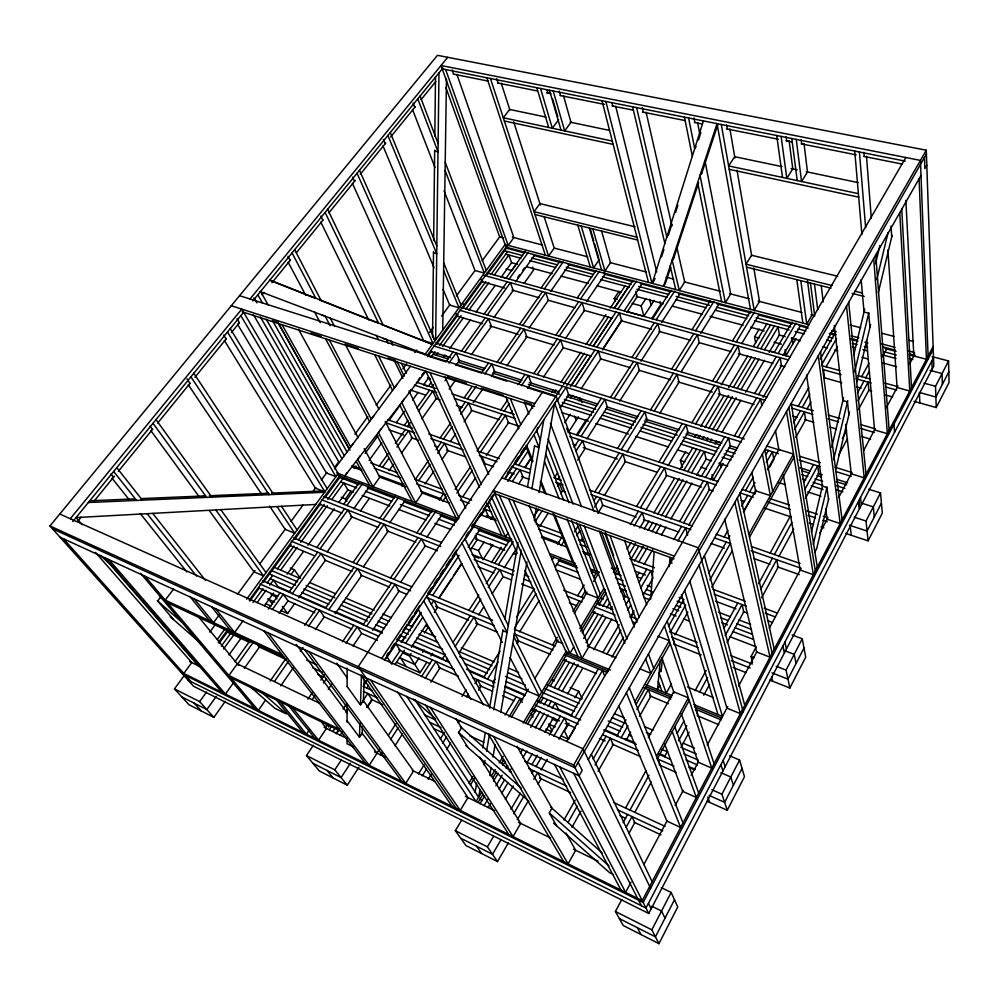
<?xml version="1.0" encoding="UTF-8"?>
<svg xmlns="http://www.w3.org/2000/svg" width="999" height="999" viewBox="0 0 999 999"><rect width="100%" height="100%" fill="white"/><g stroke="black" fill="none" stroke-linecap="round" stroke-linejoin="round"><path stroke-width="1.5" d="M347.028 737.562L347.028 743.743L353.708 747.027M347.065 722.127L347.09 705.132M347.115 686.6L347.153 668.081M432.53 337.337L433.516 251.548M433.641 240.634L434.665 150.162M434.827 136.126L435.502 76.861M438.986 72.865L435.639 339.86L433.554 339.223M442.719 330.157L446.466 79.021M347.065 720.679L359.453 737.212L359.902 723.176M360.502 704.495L361.463 674.924M362.075 734.839L362.375 727.122M363.324 702.422L364.21 679.258M650.636 599.363L654.158 551.61M660.289 660.327L657.517 689.522L659.765 685.489M669.23 566.62L670.104 557.405L671.915 563.336M661.126 671.603L662.499 657.704M475.099 792.269L476.673 783.079M482.729 747.826L485.352 732.492M489.572 707.966L502.984 629.807M504.832 619.08L517.981 542.445M527.46 487.262L534.552 445.879M536.925 432.092L537.712 427.485M479.945 789.635L478.621 797.302L414.86 699.5M484.19 765.072L484.977 760.476M486.563 751.26L489.485 734.377M493.718 709.827L521.278 550.224M531.88 488.836L543.793 419.767M489.747 775.486L491.083 767.806M492.957 757.042L495.104 744.755M500.724 712.474L526.972 561.85M534.203 520.354L536.351 508.066M539.023 492.694L554.557 403.546M811.438 532.167L822.664 485.152M831.717 447.24L843.531 397.802M853.82 354.732L864.709 309.178M875.561 263.736L879.907 245.529M813.273 544.355L827.06 486.875M833.591 459.64L847.739 400.649M854.632 371.915L868.78 312.924M876.76 279.645L888.011 232.742M828.708 498.701L816.683 548.663L814.647 552.497M835.626 469.942L849.537 412.162M856.767 382.13L870.616 324.613M878.271 292.819L892.119 235.289M703.421 120.916L652.235 283.366L654.07 280.569M661.55 256.893L663.898 249.5M668.568 234.703L671.84 224.35M675.586 212.512L677.921 205.12M698.513 140.022L700.848 132.617M670.729 267.233L665.346 283.529L663.523 286.338L717.057 123.639L750.461 309.265M673.176 259.815L698.613 182.767M701.548 173.876L717.682 124.975M845.741 533.416L868.119 540.859L882.304 513.086L880.519 492.932L868.718 489.223M913.985 401.323L936.238 407.567L949.05 382.492L948.563 360.964L932.092 356.631M881.418 503.109L867.082 531.043L849.462 525.237M948.813 371.828L935.876 397.028L919.367 392.457L919.867 402.972M621.765 899.624L615.446 911.488L623.264 925.536L658.94 943.68L677.759 906.93L671.153 892.444L661.4 887.699M706.967 801.198L727.26 810.276L744.48 776.648L739.585 760.039L729.645 755.781M769.767 680.082L789.872 688.011L805.706 657.117L802.247 638.773L792.107 634.977M868.119 540.859L866.021 521.028L880.519 492.932M936.238 407.567L935.514 386.288L948.563 360.964M674.487 899.774L655.419 936.837L619.392 918.593M742.057 768.431L724.625 802.322L709.078 795.404M803.995 648.039L787.986 679.145L772.002 672.901M658.94 943.68L651.823 929.844L671.153 892.444M727.26 810.276L721.927 794.193L739.585 760.039M789.872 688.011L786.063 670.104L802.247 638.773M648.738 913.486L933.79 365.971L926.273 150.212L437.475 55.32L49.95 525.961L193.506 686.251L648.738 913.486L573.676 765.072L49.95 525.961M933.216 349.375L643.181 902.484L182.492 673.95M933.503 357.729L645.991 908.029L188.037 680.144M933.116 346.566L642.232 900.623L180.619 671.865M845.154 485.002L846.615 482.255M643.843 864.585L667.157 820.654M675.174 805.556L683.191 790.446M691.208 775.349L698.488 761.625M707.23 745.154L727.771 706.455M738.598 686.063L756.867 651.635M769.305 628.221L800.736 568.993M819.742 533.191L827.784 518.044M838.748 497.377L851.91 472.589M863.611 450.561L875.299 428.521M886.263 407.867L897.964 385.826M909.664 363.786L914.772 354.146M631.031 882.167L625.599 892.382L559.815 766.945M752.584 662.562L751.086 656.518L755.881 647.489M678.596 740.833L686.763 725.749M760.714 589.21L776.685 559.715L778.159 567.132L761.6 597.827M842.357 438.474L846.677 430.494M628.92 833.441L634.79 822.602L631.992 816.57L626.073 827.472M703.758 695.217L709.602 684.415M778.87 556.505L793.693 529.12M858.478 409.465L868.868 390.297L868.119 382.13L858.016 400.724M680.943 747.314L689.035 732.304M838.623 455.094L847.489 438.648M664.522 756.73L667.494 751.248M677.16 733.466L683.865 721.153M699.425 692.519L707.529 677.597M758.603 583.641L772.414 558.216M774.412 554.545L791.795 522.564M635.002 812.037L651.385 781.867M727.11 642.519L743.805 611.775L742.045 604.595L725.199 635.476M805.494 498.251L818.83 473.688L817.706 465.871L805.007 489.16M882.317 356.843L886.637 348.901M657.467 758.591L689.223 700.386M623.114 822.664L627.559 814.497M629.969 810.089L649.013 775.162M695.067 690.734L706.131 670.441M770.154 553.059L790.459 515.834M857.504 392.919L863.998 380.994M865.746 377.784L869.367 371.153M625.549 808.041L646.078 770.516M723.825 628.471L737.761 602.996M803.808 482.342L813.536 464.572M861.65 376.648L868.905 363.399M656.505 756.181L688.373 697.851L673.676 691.783L648.376 737.549M749.5 537.237L794.03 457.217M671.478 683.728L666.258 693.144L659.078 673.051L661.388 668.943M748.838 534.24L793.518 454.083L778.833 449.513L767.419 469.755M626.173 740.172L630.644 732.192M639.585 716.221L650.761 696.266L648.239 689.572L636.962 709.64M711.837 587.225L732.18 550.911M795.828 437.262L805.594 419.83L804.407 411.863L794.567 429.37M621.166 737.737L627.934 725.686M709.864 579.982L730.381 543.493M571.89 827.397L581.018 811.138M807.167 408.691L810.938 401.985M634.889 701.735L669.342 640.721L658.029 636.263M568.256 822.09L577.247 806.156M616.907 735.863L625.936 719.842M708.753 573.064L726.248 542.045M728.283 538.449L729.794 535.764M743.456 511.55L751.797 496.765M793.543 422.764L800.374 410.676M802.197 407.43L809.802 393.956M743.83 511.563L756.006 489.985M598.089 771.315L613.161 744.567L610.314 738.149L595.092 765.047M674.974 634.927L687.861 612.062M754.295 494.23L755.806 491.558M769.342 467.532L773.863 459.528L772.439 451.735L766.358 462.45M826.098 366.87L837.474 346.703M635.988 704.495L670.304 643.606M563.96 820.029L575.212 800.162M670.404 631.992L685.701 604.957M724.163 537.012L727.959 530.307M741.633 506.143L747.714 495.404M749.675 491.945L754.982 482.567M798.176 406.243L808.828 387.425M822.027 364.123L836.538 338.486M588.299 759.677L921.016 175.412M926.797 165.26L924.874 168.631L924.462 157.392M593.119 759.09L606.081 736.288M668.531 626.311L683.853 599.338M745.604 490.596L753.196 477.222M766.108 454.483L768.393 450.474M820.341 358.991L834.877 333.391M573.676 765.072L926.273 150.212M926.398 154.008L575.049 767.781L52.485 528.783M566.77 741.47L905.818 157.517M461.575 820.304L455.344 830.681L465.946 845.554L497.502 861.588L508.429 842.756M561.401 736.051L568.518 739.235L574.762 728.471M575.049 717.532L602.434 670.529L604.695 675.911M677.884 541.008L685.589 527.797L687.674 535.202M738.373 437.2L760.639 398.963L761.862 405.569M723.214 463.461L713.361 480.382L711.975 474.7M783.091 354.745L786.063 355.569L795.991 338.536M517.282 819.742L528.046 801.248M538.036 784.078L541.121 778.795L537.687 772.627L533.803 779.27M611.937 657.105L623.488 637.25M688.786 525.062L709.365 489.697L707.479 482.092L683.641 522.877M763.124 397.315L781.493 365.759L780.182 357.679L758.591 394.63M513.611 813.823L523.713 796.54M570.941 715.734L598.351 668.831M606.855 654.283L620.854 630.319M673.875 539.585L681.58 526.398M734.427 435.976L756.73 397.814M541.008 770.029L547.277 759.302M559.015 739.185L567.619 724.437L564.472 717.969L553.696 736.338M630.119 617.382L633.965 610.801M643.169 595.029L653.146 577.934M710.451 479.782L730.294 445.804L728.583 438.037L705.506 477.397M783.278 355.02L800.224 326.011M500.924 839.884L492.507 854.307L460.701 838.198M569.018 723.201L564.447 731.031L568.518 739.235M630.656 617.582L633.716 612.325M497.502 861.588L487.412 846.865L493.618 836.3M574.887 697.777L578.708 691.283L570.117 687.599M511.013 809.153L520.342 793.243M532.005 773.351L533.553 770.704M536.013 766.508L541.396 757.329M602.784 652.609L619.13 624.725M627.547 610.364L630.644 605.082M640.721 587.912L650.786 570.741L652.672 576.498M679.657 521.49L703.508 480.781M754.695 393.481L776.31 356.606M778.109 353.534L795.953 323.102M531.905 764.61L537.437 755.194M549.3 735.014L560.377 716.171M625.849 604.845L629.72 598.251M639.023 582.429L646.778 569.255M701.56 476.098L724.662 436.813M774.25 352.46L792.12 322.09M505.369 799.337L513.286 785.913M526.748 763.099L532.292 753.708M544.967 732.242L553.671 717.482M567.707 693.706L582.642 668.393M593.656 649.737L611.738 619.093M623.526 599.1L625.099 596.44L622.552 589.422L620.966 592.107M636.962 576.336L639.323 572.34M644.043 564.348L652.684 549.7M661.326 535.052L666.046 527.06M670.754 519.068L691.982 483.116M696.69 475.124L706.118 459.153L704.258 451.548L691.583 472.939M715.022 444.068L716.595 441.408M722.09 432.105L740.921 400.187M745.629 392.207L764.46 360.302M769.168 352.322L779.37 335.04L778.071 326.985L764.635 349.675M488.012 807.654L490.384 803.671M499.075 789.035L504.62 779.72M509.365 771.74L510.939 769.08M520.429 753.109L522.802 749.125M535.452 727.834L544.155 713.211M548.101 706.555L551.273 701.236M558.254 689.472L574.138 662.749M586.051 642.707L602.734 614.647M606.705 607.966L609.877 602.622M634.565 561.101L643.294 546.416M652.022 531.73L656.78 523.726M661.538 515.721L682.954 479.682M687.724 471.665L700.411 450.312M706.231 440.534L707.816 437.862M712.562 429.87L732.354 396.578M737.1 388.586L755.319 357.942M760.851 348.626L774.312 325.974M501.535 793.631L507.854 782.966M522.864 757.642L526.823 750.973M539.46 729.645L548.151 714.972M552.097 708.303L555.257 702.971L558.429 709.427M562.25 691.196L578.109 664.41M588.436 647.002L605.894 617.544M610.651 609.515L612.237 606.83M638.486 562.549L647.202 547.839M655.918 533.129L660.676 525.099M665.421 517.07L686.825 480.969M710.064 441.745L711.65 439.073M716.395 431.068L736.163 397.702M740.908 389.697L759.103 359.016M483.978 805.681L487.937 799.05M495.854 785.776L502.185 775.162M506.143 768.518L507.717 765.871M530.669 727.372L540.159 711.45M544.118 704.807L547.29 699.5M554.283 687.774L569.38 662.437M583.691 638.436L598.001 614.422M602.772 606.43L607.542 598.426M630.656 559.652L638.598 546.328M648.126 530.344L652.896 522.352M657.654 514.36L679.108 478.396M683.865 470.392L696.578 449.088M702.397 439.323L703.983 436.663M708.741 428.683L728.558 395.442M733.316 387.462L751.535 356.893M757.092 347.577L770.566 324.975M478.184 802.234L482.979 794.217M492.594 778.184L496.59 771.49M501.398 763.473L503.796 759.465M525.412 723.376L567.832 652.534M580.631 631.156L605.444 589.722M615.059 573.676L618.256 568.331M479.957 803.72L484.715 795.778M493.431 781.206L498.176 773.263M502.934 765.309L505.307 761.338M527.472 724.263L536.188 709.69M540.147 703.071L543.319 697.764M550.312 686.063L566.233 659.452M573.813 646.877L569.992 653.271L499.325 495.354M582.142 632.842L594.867 611.55M598.851 604.894L606.018 592.919M617.22 574.163L618.818 571.503M629.145 554.22L635.514 543.593M644.255 528.958L649.025 520.979M653.796 513.011L674.462 478.434M680.032 469.13L692.744 447.864M698.576 438.111L700.162 435.464M704.919 427.497L723.975 395.641M728.733 387.674L747.776 355.831M753.333 346.541L766.82 323.976M627.047 549.225L631.031 542.582M639.797 527.971L644.567 520.004L642.22 512.599L634.178 525.936M682.292 467.557L680.394 460.477L685.814 451.436M694.28 437.325L695.816 434.765L700.162 436.138M700.761 426.336L719.942 394.355L718.206 386.451L695.641 423.913M755.619 342.857L754.532 336.85L759.228 329.046M481.793 792.007L476.061 801.573L406.73 696.353M491.233 776.273L495.229 769.617M499.213 762.961L503.209 756.305M523.176 723.026L566.283 651.123M579.857 628.496L603.808 588.561M613.398 572.577L617.382 565.921M668.081 465.596L688.049 432.492L686.076 424.75L662.712 463.299M741.733 343.519L758.903 315.072M645.978 509.915L666.695 475.474L664.535 467.894L640.421 507.804M721.253 384.777L739.747 354.033L738.186 346.004L716.308 382.217M470.379 785.002L474.413 778.358M511.438 717.157L528.334 689.223M534.777 678.583L558.116 640.009M574.225 613.398L587.1 592.12M593.543 581.48L599.175 572.165M630.294 524.562L638.349 511.238M691.832 422.727L714.422 385.339M505.069 715.134L516.233 696.753M577.647 595.729L584.103 585.089M591.371 573.126L592.994 570.466M658.89 462.038L682.28 423.564M732.517 340.909L750.611 311.126M468.893 783.141L472.914 776.51M509.028 716.907L520.192 698.488L522.252 702.384M552.584 645.042L557.292 637.262M573.026 611.301L579.32 600.923M581.543 597.252L585.576 590.584M593.643 577.272L596.066 573.276M636.563 506.456L660.701 466.62M712.524 381.106L734.427 344.967M736.251 341.945L754.345 312.113M492.732 683.091L495.167 679.158M517.095 643.731L518.718 641.108L515.359 634.328L513.711 636.975M581.093 540.372L582.704 537.762M597.989 513.074L602.822 505.269L600.212 497.889L594.53 507.017M659.615 413.536L679.033 382.18L677.047 374.325L654.22 411.026M487.475 679.17L498.139 662.025M576.673 535.739L579.919 530.519M428.146 779.282L431.356 774.113M446.59 749.587L450.599 743.119M519.655 631.905L539.073 600.624M604.395 495.417L625.337 461.675L622.926 454.12L598.563 493.206M681.33 371.491L699.238 342.657L697.427 334.677L675.274 370.179M422.29 775.848L426.336 769.355M442.532 743.381L446.59 736.887M483.628 677.484L500.049 651.173M514.672 627.709L535.914 593.656M574.525 531.743L577.772 526.535M594.018 500.474L596.465 496.565M650.524 409.877L673.376 373.239M458.179 723.001L459.815 720.366M478.633 690.134L481.093 686.188L477.397 679.657L474.912 683.628M555.307 566.982L560.152 559.203M626.885 452.023L647.077 419.592L644.855 411.875L621.241 449.637M700.724 333.429L718.781 304.433M418.431 773.95L424.1 764.884M440.309 738.973L444.355 732.492M466.645 696.84L468.306 694.193M516.583 616.982L533.753 589.547M552.297 559.877L553.933 557.28M561.263 545.554L564.522 540.347M594.817 491.895L619.205 452.897M671.615 369.106L693.781 333.666M695.629 330.706L713.81 301.623M462 696.44L466.133 689.847M557.504 544.143L561.575 537.649M617.532 448.426L641.171 410.726M691.995 329.695L710.202 300.674M458.728 653.408L477.559 623.9L473.938 617.12L454.945 646.765M539.697 526.498L548.089 513.349M560.676 493.618L562.362 490.996L559.502 483.616L557.867 486.176M619.705 401.111L639.323 370.367L637.112 362.55L614.048 398.539M394.93 745.778L402.385 734.115M478.721 614.797L483.766 606.917M492.17 593.768L503.109 576.673L499.75 569.68L488.224 587.612M577.659 460.139L585.227 448.301L582.579 440.771L576.023 450.986M640.971 361.188L659.889 331.618L657.841 323.664L635.464 358.504M380.482 755.256L382.155 752.647M390.534 739.622L398.064 727.896M442.145 659.315L445.442 654.17M452.884 642.594L470.242 615.584M472.589 611.937L480.819 599.138M533.741 516.783L538.661 509.128M557.991 479.045L559.627 476.498M610.451 397.415L633.541 361.501M430.894 682.142L439.947 668.006L436.014 661.45L425.199 678.234M504.22 567.807L515.984 549.462M586.937 438.848L607.33 407.068L604.87 399.388L581.031 436.401M661.538 322.565L679.782 294.106M445.854 660.938L447.515 658.366M534.94 521.953L542.307 510.452M376.748 753.433L379.258 749.525M388.474 735.227L396.016 723.526M468.893 610.414L478.783 595.079M486.188 583.578L496.078 568.244M498.339 564.722L513.124 541.783M554.358 477.784L557.642 472.689M574.05 447.227L578.983 439.585M631.905 357.455L654.308 322.689M656.168 319.78L674.562 291.246M313.374 745.254L306.481 755.556L319.33 770.991L347.265 785.202L358.916 767.195M396.478 662.25L420.042 672.789L426.748 662.424M430.944 655.943L432.629 653.346M491.471 562.474L501.248 547.365M576.635 434.627L586.45 419.455M651.61 318.669L660.776 304.483L660.052 301.548M421.503 676.573L432.317 659.827M494.68 563.299L509.478 540.397M577.434 435.214L601.298 398.276M652.647 318.806L671.053 290.322M507.992 533.016L505.482 536.875L489.21 501.473M350.424 763.286L341.096 777.597L312.974 763.348M419.056 657.916L414.797 664.435L399.463 657.604M422.627 652.409L424.2 650.012M482.967 559.777L492.857 544.58M578.471 416.82L568.244 432.555L566.72 428.346M627.509 311.688L643.893 316.221L654.245 300.312M564.685 422.727L570.267 414.198M578.983 400.886L580.556 398.464L570.504 395.304M643.893 316.221L641.133 305.881L645.978 298.489M359.453 737.212L362.137 733.091L377.035 753.159L369.193 765.321L268.032 632.804M674.038 257.193L672.165 260.052L679.27 290.497L684.727 282.005L676.798 247.14M411.388 647.315L426.66 624.05M434.303 612.424L437.687 607.255L433.853 600.461L431.281 604.358M518.893 483.591L523.114 477.147L520.042 469.792L512.362 481.431M581.081 388.861L600.749 358.903L598.326 351.111L575.049 386.413M655.094 278.496L651.947 283.291L605.856 101.486M347.265 785.202L334.815 769.854L341.159 760.177M420.042 672.789L409.465 655.918L411.051 653.496M424.463 633.016L428.384 627.035L425.586 625.836M482.317 558.478L478.459 550.624L484.053 542.082M366.833 707.329L371.94 699.55M394.967 664.572L404.358 650.324M438.786 598.026L451.61 578.558M453.309 575.961L461.001 564.285M470.404 550.012L477.235 539.622L475.187 535.427M490.709 519.168L492.42 516.57M525.037 467.033L531.043 457.904M570.441 398.064L572.152 395.454M602.971 348.651L621.803 320.055M626.947 312.25L637.212 296.653L635.801 291.396M367.083 707.617L372.227 699.812L367.782 693.468L362.737 701.111M439.011 598.364L461.863 563.636M525.112 467.544L531.056 458.516M602.559 349.9L621.653 320.879L619.392 312.974L596.803 347.153M401.173 642.444L404.57 637.312M411.738 626.46L421.091 612.325M508.716 479.845L512.999 473.376M570.329 386.7L590.784 355.769M340.01 735.464L342.532 731.643M401.998 641.733L420.854 613.224M432.629 595.404L459.115 555.357M507.979 481.468L516.508 468.556M518.643 465.334L528.059 451.098M571.553 385.327L594.855 350.087M391.608 663.336L400.137 650.411L395.979 643.831L386.501 658.116M468.206 547.265L480.057 529.308M560.227 407.829L568.743 394.917L566.071 387.275L556.618 401.523M624.288 310.726L641.882 284.066M405.594 643.306L422.727 617.332M386.85 655.144L388.561 652.559M391.146 648.663L394.58 643.481M397.165 639.597L400.611 634.402M403.184 630.519L406.63 625.337M408.341 622.739L412.649 616.258M414.373 613.673L419.53 605.894M428.134 592.931L431.568 587.749M434.153 583.853L437.587 578.671M440.172 574.787L443.606 569.605M446.191 565.709L450.487 559.228M452.21 556.643L456.518 550.162M465.971 535.901L468.556 532.017M471.99 526.823L481.456 512.574M483.179 509.977L487.475 503.496M489.198 500.899L493.494 494.418M507.255 473.688L512.412 465.909M514.997 462.013L518.444 456.83M521.016 452.947L524.463 447.764M384.415 660.077L495.429 492.707M504.882 478.446L557.355 399.338M336.413 733.204L338.998 729.307M397.577 640.958L401.024 635.764M408.204 624.949L418.556 609.328M428.034 595.029L453.921 555.993M505.232 478.596L509.515 472.14M514.66 464.385L526.648 446.303M566.883 385.626L587.362 354.757M593.331 345.754L612.1 317.445M336.401 733.691L338.923 729.882M366.708 687.986L368.431 685.389M429.058 593.93L456.418 552.672M464.672 540.209L474.063 526.048M480.894 515.746L485.164 509.303L488.523 516.483M515.134 464.098L527.11 446.029M593.344 346.141L615.958 312.025M617.844 309.178L636.413 281.169M668.094 235.177L666.808 237.1L636.588 107.605M329.308 729.732L331.893 725.848M343.094 709.028L346.553 703.845M554.058 392.47L555.781 389.872M560.976 382.08L580.856 352.235M586.051 344.455L605.943 314.61M610.264 308.117L624.962 286.051M702.035 172.377L700.024 175.399L725.336 302.647L730.731 293.956L704.982 160.802M332.854 731.468L335.439 727.572M345.779 712.012L347.502 709.427M363.886 684.79L366.471 680.893M557.479 393.544L559.203 390.946M563.523 384.453L584.265 353.246M589.447 345.454L608.466 316.858M614.51 307.754L628.334 286.95M366.558 681.143L363.112 686.325L371.965 690.421M555.719 396.528L562.599 386.188M614.41 308.229L633.004 280.257M381.743 658.453L556.156 396.029L239.56 295.679M325.337 727.347L327.048 724.787L328.821 727.085M551.673 392.257L553.259 389.872M615.059 301.473L614.223 298.526L619.093 291.233M542.694 391.77L358.204 666.695L457.579 810.414M309.565 729.52L306.418 734.203L280.132 701.785M328.259 689.298L331.693 684.203M400.524 582.429L425.224 545.916L421.428 538.923L393.931 579.395M486.338 455.569L508.541 422.739L505.469 415.259L480.494 452.023M565.359 338.736L584.49 310.439L582.03 302.597L559.24 336.126M696.066 146.578L694.692 148.614L688.598 117.969M372.639 630.307L399.076 591.121L395.03 584.315L366.621 626.223M462.912 496.528L475.674 477.597M543.456 377.147L563.286 347.752L560.651 340.01L537.175 374.637M353.022 646.016L361.588 633.378L357.217 626.785L345.979 643.281M426.623 537.45L442.807 513.586M456.855 493.119L472.315 470.317M510.664 413.499L512.387 410.964M527.834 388.174L531.268 383.117L528.396 375.499L521.466 385.664M586.438 301.735L605.032 274.313L604.27 271.653M307.892 699.188L312.237 692.806M320.929 680.044L324.4 674.949M390.472 577.959L417.982 537.574M420.279 534.203L435.739 511.513M442.619 501.423L446.053 496.378M502.072 414.135L477.072 450.824L499.475 458.641M504.158 411.076L509.353 403.446M555.881 335.14L578.696 301.661M580.594 298.863L599.338 271.353M312.25 699.587L314.86 695.754M323.551 682.966L326.149 679.133M363.137 624.7L391.558 582.879M455.132 489.323L470.604 466.558M533.791 373.576L557.28 339.023M342.507 641.733L353.758 625.262M416.845 532.867L432.317 510.202M439.198 500.137L443.494 493.843M500.774 409.952L507.704 399.812M518.094 384.59L525.024 374.45M577.26 297.939L596.016 270.479M599.175 259.765L593.593 267.907L581.206 226.011M335.152 613.761L361.65 575.486L357.405 568.681L328.871 609.69M425.05 483.941L433.916 471.153M441.883 459.627L448.089 450.674L444.617 443.369L437.699 453.296M506.893 365.771L526.873 336.925L524.05 329.22L500.399 363.199M265.409 700.274L258.366 710.389L145.092 576.298M418.693 480.619L429.932 464.473M300.324 651.248L302.972 647.427M315.384 629.607L324.238 616.87L319.68 610.264L308.391 626.41M389.672 522.827L405.594 499.95M473.251 402.697L482.754 389.036M491.396 376.611L494.855 371.64L491.795 364.061L484.815 374.038M550.574 291.558L569.18 264.81M280.731 685.851L293.169 667.931M363.324 566.87L388.049 531.243L384.066 524.25L356.431 563.873M450.374 441.471L455.532 434.041M464.123 421.653L471.865 410.502L468.593 403.059L460.789 414.248M529.083 328.072L548.364 300.299L545.716 292.495L522.739 325.424M274.425 681.443L288.374 661.45M325.499 608.216L354.046 567.282M415.359 479.383L428.321 460.789M436.101 449.637L441.296 442.207M443.456 439.098L452.122 426.673M497.115 362.175L520.766 328.259M304.695 625.386L316.321 608.791M379.695 518.344L395.766 495.404M402.023 486.488L403.808 483.941M464.11 397.877L471.953 386.688M488.511 363.049L481.543 373.002L457.629 365.522M541.133 287.949L559.902 261.164M270.167 681.068L285.876 658.616M353.072 562.487L380.719 522.939M383.029 519.642L398.201 497.939M440.147 437.949L450.549 423.052M459.228 410.651L465.297 401.973M467.395 398.963L476.111 386.501M519.48 324.463L542.457 291.583M544.38 288.848L563.136 262.025M184.003 675.848L174.45 688.923L188.973 704.707L213.873 717.369L225.299 701.286M280.682 610.426L287.612 613.523L294.755 603.458M298.763 597.802L325.362 560.327L320.941 553.521L292.295 593.668M360.489 510.876L369.218 498.576M389.048 470.629L393.506 464.36M401.523 453.071L412.212 438.012L408.554 430.731L396.865 447.102M471.353 354.707L491.471 326.386L488.461 318.731L464.66 352.085M449.163 389.086L455.357 380.357M524.125 283.366L533.566 270.055L532.579 267.183M382.492 467.245L388.786 458.429M279.158 613.336L288.037 600.874L283.304 594.255L272.527 609.278M353.721 508.766L368.831 487.587M445.042 380.719L447.752 376.923M455.856 365.547L459.465 360.489L456.218 352.959L448.951 363.099M515.546 281.855L534.29 255.569M233.366 682.916L225.424 694.068L108.928 559.665M244.293 668.356L259.44 647.065L256.918 643.856M327.148 551.91L351.985 516.995L347.814 510.027L320.067 548.826M421.903 418.756L436.226 398.626L432.779 391.208L418.331 411.413M493.793 317.707L513.211 290.434L510.389 282.667L487.262 315.01M237.312 664.56L253.509 641.907M289.023 592.245L317.682 552.172M379.258 466.046L388.249 453.484M395.442 443.431L405.319 429.595M407.492 426.561L410.202 422.777M461.463 351.086L485.277 317.794M216.259 696.39L206.83 709.577L181.781 696.89M517.857 277.21L519.505 274.9M522.789 270.292L524.425 268.007M268.381 609.065L280.045 592.819M343.656 504.258L358.903 483.029M428.484 386.151L431.218 382.355M445.766 362.088L453.034 351.96M506.006 278.221L525.799 250.662M516.733 263.599L511.75 270.542L506.006 268.968M234.94 661.738L250.237 640.384M316.82 547.477L344.58 508.753M346.89 505.519L362.125 484.253M404.283 425.437L407.892 420.392M416.92 407.792L429.57 390.147M431.68 387.2L433.504 384.665M484.09 314.073L507.217 281.793M509.153 279.096L528.034 252.747M228.958 654.932L241.708 637.25M264.46 605.669L273.564 593.031M287.138 574.2L303.446 551.56M307.979 545.267L334.265 508.791M338.798 502.497L347.864 489.922L343.768 482.954L331.88 499.375M369.081 460.452L381.78 442.832M396.291 422.702L404.445 411.376M412.612 400.05L418.044 392.507M423.489 384.952L428.933 377.41M443.194 357.605L445.017 355.082M449.587 348.751L470.554 319.655M476.024 312.063L495.167 285.489M501.548 276.636L511.575 262.712L508.816 255.007L494.305 275.05M213.873 717.369L199.65 701.635L206.593 691.982M290.971 574.625L294.443 569.792L290.272 568.006M346.94 501.548L345.392 498.951L350.774 491.458M221.266 646.241L231.244 632.492M252.997 602.509L262.974 588.761M267.158 582.954L272.627 575.399M277.497 568.743L293.968 546.041M298.389 539.959L324.151 504.445M327.809 499.4L342.882 478.633M347.065 472.852L344.78 475.999L425.886 371.266L479.582 487.362M431.068 357.093L434.94 351.773M439.473 345.517L461.151 315.647M465.696 309.365L485.776 281.706M491.221 274.201L507.629 251.586M360.027 456.106L357.667 459.353L373.027 486.7L379.845 477.135L364.16 448.638M380.856 429.183L378.396 432.579L415.621 502.834L422.39 493.031L385.277 421.491M243.094 620.754L234.615 632.467L215.622 608.716M404.27 398.938L401.698 402.497L459.053 518.156M223.539 649L234.415 633.978M257.08 602.684L266.146 590.159M269.767 585.152L273.401 580.144L278.109 586.725M280.669 570.104L297.128 547.365M300.786 542.32L327.31 505.681M354.208 468.531L356.031 466.009M365.172 453.371L377.972 435.701M388.948 420.542L399.925 405.394M409.066 392.769L410.889 390.234M418.206 380.144L420.03 377.61M421.865 375.087L423.688 372.565M436.226 355.257L438.049 352.747M442.582 346.478L463.449 317.657M468.893 310.14L488.861 282.58M218.244 642.719L227.36 630.182M249.275 600.074L339.623 475.886L241.758 309.116L70.305 518.718M427.235 355.494L507.105 245.717M219.256 643.144L227.834 631.331M249.825 601.098L259.428 587.849M263.561 582.205L291.034 544.418M294.705 539.385L320.667 503.671M324.925 497.814L340.497 476.398M427.51 356.743L431.618 351.099M436.663 344.143L458.054 314.722M462.512 308.591L482.679 280.869M487.225 274.625L507.405 246.853M217.382 639.335L224.713 629.283M246.678 599.138L338.236 473.514M424.725 354.857L505.282 244.318M209.79 632.105L215.322 624.562M237.45 594.393L254.97 570.504M259.578 564.21L285.402 529.008M290.934 521.466L302.922 505.119M312.15 492.557L315.834 487.524M321.366 479.982L326.898 472.44M354.957 434.203L367.857 416.608M376.148 405.294L390.896 385.189M402.884 368.843L406.568 363.823M414.872 352.51L416.708 350M429.62 332.405L433.304 327.372M441.608 316.059L449.9 304.757M456.356 295.954L474.787 270.816M482.167 260.764L499.675 236.888L445.879 87.562M334.465 467.607L338.748 461.763L253.434 314.71M353.122 443.731L350.736 446.99L282.055 324.712M373.801 415.759L371.291 419.18L329.345 340.01M397.065 384.29L394.443 387.874L378.609 355.956M219.518 614.56L213.561 622.652L194.231 598.876M334.528 468.906L410.427 366.258M558.641 119.743L552.297 128.234L540.546 88.461M173.639 588.998L165.21 600.099L281.993 654.57M160.677 597.077L157.68 601.023L173.414 619.467M72.79 521.565L243.606 312.262M252.834 300.949L443.007 67.944M78.059 520.829L81.006 517.207M93.781 501.523L114.41 476.186M118.344 471.353L152.735 429.133M157.642 423.101L190.072 383.279M194.98 377.247L226.423 338.636M231.343 332.605L239.198 322.952M262.088 294.842L264.048 292.432M271.903 282.792L290.559 259.89M296.453 252.66L322.952 220.105M328.846 212.874L355.344 180.332M360.252 174.301L385.776 142.957M390.684 136.925L415.234 106.793M421.116 99.563L435.851 81.481M250.025 299.001L447.727 57.305M315.684 504.445L76.036 517.582L82.118 524.637M88.337 502.509L324.575 492.257L321.403 491.021L271.603 493.119M89.498 500.786L133.079 498.951L136.576 500.424L113.661 471.491M140.859 498.626L204.67 495.929M209.34 495.741L268.906 493.231M442.232 68.881L905.294 161.139M453.309 74.101L488.411 81.144M497.564 82.979L537.237 90.934M546.403 92.77L550.973 93.681M560.127 95.517L604.395 104.383M612.025 105.919L633.391 110.202M642.544 112.038L685.277 120.604M694.43 122.44L702.06 123.963M726.473 128.859L778.371 139.261M786.001 140.797L792.095 142.02M801.26 143.856L856.193 154.87M863.823 156.393L901.985 164.048M545.978 117.083L509.69 109.465L503.296 117.77L612.3 141.059M570.179 122.153L609.49 130.407M781.917 166.608L734.69 156.693L728.633 165.921L858.391 193.656M791.058 168.531L797.152 169.805M806.293 171.728L858.091 182.605M504.358 120.991L613.149 144.38M729.233 169.331L858.69 197.153M434.652 151.024L437.999 151.811L417.769 98.851M635.089 226.81L539.935 203.584L534.053 211.676L636.912 237.163M837.624 276.248L751.598 255.257L746.041 264.211L832.217 285.564M854.907 291.184L862.462 293.057M534.977 214.498L637.649 240.047M746.553 267.145L831.043 288.174M852.172 293.419L864.235 296.428M512.287 237.175L542.445 245.017M554.52 248.152L587.699 256.78M610.327 262.662L646.528 272.065M666.133 277.16L673.676 279.121M684.24 281.868L720.429 291.283M729.482 293.631L749.088 298.726M758.141 301.086L801.885 312.45M810.938 314.81L813.948 315.597M850.149 325L860.713 327.747M881.83 333.229L893.893 336.376M908.978 340.297L913.498 341.471M499.625 236.963L503.596 237.999M505.094 244.58L809.178 324.737M831.767 330.694L836.275 331.88M851.335 335.851L858.865 337.837M881.443 343.793L894.992 347.365M908.541 350.936L914.56 352.522M807.592 326.985L506.031 247.203L441.021 65.497L920.416 160.402L928.221 358.891M830.206 332.967L836.238 334.565M851.323 338.549L857.354 340.147M864.897 342.133L867.906 342.932M882.991 346.928L895.054 350.112M910.126 354.108L914.647 355.307M506.393 248.177L524.5 252.972M533.516 255.369L560.601 262.537M568.119 264.535L595.404 271.765M604.22 274.101L633.129 281.755M640.334 283.666L670.841 291.745M678.396 293.743L711.038 302.385M717.057 303.983L750.811 312.924M758.353 314.922L792.282 323.913M799.088 325.711L808.141 328.109M829.257 333.703L835.301 335.302M850.961 339.448L857.929 341.296M885.089 348.489L896.091 351.411M909.227 354.882L915.259 356.481M504.557 250.774L522.689 255.594M531.655 257.979L557.33 264.822M566.271 267.195L593.481 274.438M602.397 276.81L631.143 284.465M638.523 286.426L668.806 294.48M676.161 296.441L709.477 305.307M716.795 307.255L748.638 315.721M756.168 317.732L790.821 326.948M798.089 328.883L805.881 330.956M828.183 336.9L832.991 338.174M852.272 343.306L857.105 344.593M864.31 346.503L867.644 347.39M883.89 351.71L896.265 355.007M909.477 358.529L912.836 359.415M505.744 254.183L520.816 258.217M529.857 260.627L555.481 267.482M564.522 269.892L591.645 277.148M600.699 279.57L629.333 287.225M636.863 289.235L667.007 297.29M676.048 299.712L706.193 307.767M715.234 310.19L746.89 318.644M754.42 320.667L789.085 329.932M795.117 331.543L804.158 333.953M826.772 339.997L831.293 341.208M852.384 346.853L855.406 347.652M862.936 349.675L867.457 350.874M882.529 354.907L896.091 358.529M930.057 370.342L942.069 373.564L942.382 384.365M511.525 262.7L517.544 264.323M526.56 266.758L552.135 273.664M561.151 276.111L588.224 283.416M597.252 285.851L621.316 292.357M636.351 296.416L663.423 303.721M672.439 306.156L702.522 314.285M710.039 316.321L743.131 325.249M750.649 327.285L764.185 330.931M779.22 335.002L785.239 336.626M791.258 338.249L800.274 340.684M822.839 346.778L827.347 348.002M834.864 350.025L837.874 350.836M861.937 357.342L867.956 358.966M882.991 363.024L896.528 366.683M614.223 298.526L617.207 299.35M632.167 303.434L641.133 305.881M754.532 336.85L759.015 338.074M773.95 342.158L781.418 344.193M923.988 383.129L935.514 386.288M433.491 252.884L436.725 253.771L387.899 135.452M500.536 276.561L506.843 278.296M769.767 351.061L774.213 352.285M487.05 272.977L790.309 356.905M821.84 365.634L839.859 370.629M857.879 375.612L869.879 378.933M884.902 383.092L896.902 386.413M483.603 275.225L788.536 360.002M823.089 369.618L841.108 374.625M856.131 378.808L871.153 382.979M886.175 387.15L896.69 390.085M504.557 287.999L482.08 281.681L481.093 279.121M512.05 290.097L539.023 297.677M548.014 300.2L574.999 307.779M583.99 310.302L612.462 318.294M621.453 320.816L651.423 329.233M658.915 331.343L690.384 340.172M699.375 342.707L730.856 351.536M738.348 353.646L772.814 363.324M780.306 365.422L784.802 366.683M823.763 377.622L841.745 382.679M856.73 386.888L861.225 388.149M868.718 390.247L871.715 391.096M885.214 394.88L892.706 396.99M460.339 307.105L766.932 397.078M790.871 404.096L813.298 410.689M828.258 415.072L840.221 418.581M861.163 424.725L874.625 428.683M459.84 310.289L765.097 400.274M792.032 408.216L812.986 414.398M827.946 418.806L838.423 421.89M860.863 428.509L874.337 432.48M482.405 323.688L457.03 316.146L455.969 313.599M489.872 325.911L518.231 334.353M525.699 336.576L554.058 345.005M563.011 347.677L591.383 356.106M600.337 358.778L630.194 367.657M639.148 370.317L670.491 379.645M677.959 381.868L712.299 392.083M718.269 393.856L754.095 404.508M792.906 416.059L797.389 417.395M804.844 419.605L813.81 422.277M830.231 427.16L836.2 428.933M861.575 436.488L870.529 439.148M313.499 297.515L315.759 298.214L292.058 252.897M376.336 322.365L378.509 323.039L325.1 212.412M435.876 343.132L744.292 439.036M766.633 445.991L780.044 450.162M799.412 456.181L820.266 462.662M835.176 467.295L851.56 472.402M433.803 345.954L741.308 442.008M765.072 449.438L778.446 453.608M799.25 460.102L820.042 466.608M836.388 471.703L851.235 476.348M321.728 314.997L325.1 316.059L330.145 325.724M443.718 355.369L449.513 357.205M716.096 441.146L721.89 442.982M431.243 351.598L450.574 357.692M458.004 360.04L484.777 368.469M493.693 371.278L521.953 380.182M529.383 382.517L559.128 391.883M568.044 394.692L597.789 404.058M606.705 406.88L637.936 416.708M645.366 419.056L679.57 429.832M687.012 432.167L721.203 442.944M730.132 445.754L737.562 448.089M800.024 467.769L810.426 471.041M817.869 473.389L822.327 474.787M837.199 479.47L847.602 482.754M383.179 338.386L386.413 339.41L388.386 343.494M433.116 354.27L448.002 358.966M458.404 362.262L483.703 370.242M492.632 373.064L520.891 381.993M528.334 384.34L559.565 394.205M567.007 396.553L596.765 405.956M605.694 408.778L636.925 418.643M644.367 420.991L677.097 431.331M686.026 434.153L720.242 444.955M729.17 447.777L736.6 450.124M802.06 470.791L809.502 473.151M816.932 475.499L821.403 476.91M836.275 481.605L846.69 484.89M422.077 353.184L425.212 354.183L259.965 291.496M429.445 356.581L444.418 361.326M493.219 376.81L506.718 381.094M527.335 387.637L554.183 396.153M564.41 399.4L595.704 409.328M604.457 412.1L635.601 421.978M643.006 424.338L677.285 435.202M683.216 437.087L718.818 448.376M726.061 450.674L735.127 453.558M801.697 474.675L807.804 476.61M815.047 478.908L822.639 481.318M835.988 485.551L844.879 488.374M562.287 402.385L593.581 412.362M602.347 415.159L633.503 425.087M640.921 427.447L673.713 437.899M682.467 440.684L716.745 451.61M724.163 453.971L733.066 456.805M802.647 478.983L805.768 479.982M813.036 482.292L822.09 485.177M836.937 489.91L842.869 491.795M560.289 405.432L591.47 415.409M600.374 418.269L631.555 428.246M640.459 431.093L671.628 441.071M680.544 443.918L714.685 454.857M722.102 457.23L731.006 460.077M811.176 485.739L823.051 489.535M861.488 503.121L873.313 506.905L874.287 516.995M231.281 305.731L534.74 403.621M561.888 412.587L588.536 421.178M595.941 423.576L628.521 434.078M635.926 436.476L668.506 446.978M677.384 449.85L689.235 453.671M705.519 458.928L711.438 460.839M718.843 463.224L727.734 466.096M778.084 482.342L785.489 484.727M807.691 491.895L821.028 496.191M273.776 321.104L278.221 322.552M310.826 333.092L321.191 336.438M344.905 344.106L358.241 348.414M387.874 357.992L395.279 360.389M447.152 377.16L466.408 383.391M481.231 388.174L503.459 395.367M524.2 402.073L531.605 404.458M242.058 311.763L534.515 406.418M427.435 377.959L430.344 378.908M680.394 460.477L684.752 461.9M700.761 467.12L706.58 469.018M854.17 517.157L866.021 521.028M416.521 382.205L435.751 388.536M452.023 393.906L514.148 414.36M568.881 432.392L718.269 481.605M741.932 489.398L755.244 493.781M770.042 498.651L789.272 504.982M807.017 510.839L817.369 514.248M823.288 516.196L827.734 517.657M424.7 385.264L427.584 386.213M697.489 475.149L700.374 476.098M414.41 385.127L436.613 392.47M454.37 398.351L515.047 418.431M569.805 436.551L716.308 485.014M739.984 492.857L753.308 497.265M768.106 502.16L790.296 509.502M808.066 515.384L815.459 517.832M822.864 520.279L827.297 521.74M410.601 390.085L425.362 395.005M435.689 398.451L440.122 399.925M456.356 405.344L462.262 407.305M471.116 410.264L499.163 419.617M508.029 422.565L518.356 426.011M572.976 444.218L575.923 445.204M583.304 447.664L617.257 458.991M624.637 461.451L657.117 472.277M665.971 475.224L701.398 487.037M708.778 489.498L713.211 490.984M741.258 500.324L744.205 501.311M764.872 508.204L791.445 517.057M809.165 522.964L813.586 524.45M820.966 526.91L823.925 527.897M534.54 446.004L539.01 447.515L533.941 434.627M387.487 419.58L412.537 428.321M428.746 433.966L459.69 444.767M514.21 463.786L530.419 469.43M553.995 477.659L561.363 480.232M589.36 489.997L692.494 525.973M716.071 534.19L729.332 538.823M751.435 546.528L800.062 563.486M385.277 422.577L414.66 432.867M430.819 438.536L463.136 449.862M479.308 455.519L496.94 461.7M511.625 466.845L529.258 473.026M555.706 482.292L563.049 484.865M590.971 494.642L690.871 529.645M714.385 537.887L730.544 543.543M751.111 550.749L801.061 568.256M389.111 429.87L403.821 435.052M411.163 437.649L418.519 440.247M434.69 445.954L437.637 446.99M446.453 450.099L465.571 456.843M484.69 463.586L493.506 466.695M508.216 471.89L514.098 473.963M521.453 476.56L528.796 479.158M562.612 491.083L565.559 492.12M602.322 505.094L636.138 517.02M643.493 519.617L678.783 532.067M711.126 543.481L724.362 548.151M753.77 558.528L769.942 564.235M777.297 566.833L799.35 574.612M501.81 477.809L698.289 547.777L743.206 711.738M674.375 556.131L493.344 490.546L567.02 653.895L608.566 671.128M494.767 493.693L674.025 558.828M370.754 462.912L397.09 472.639M414.647 479.12L442.432 489.385M458.529 495.317L471.69 500.187M486.326 505.581L489.248 506.668M536.051 523.951L562.387 533.678M578.483 539.622L584.328 541.783M629.682 558.528L654.545 567.707M713.061 589.323L745.242 601.198M764.26 608.229L777.422 613.086M374.275 468.169L400.524 477.909M416.571 483.866L445.754 494.68M460.339 500.087L469.093 503.334M483.678 508.753L490.971 511.451M539.098 529.308L564.085 538.573M579.944 544.455L587.237 547.165M632.454 563.936L652.884 571.515M714.148 594.243L746.241 606.143M765.197 613.174L775.411 616.957M352.098 465.559L360.851 468.831M378.371 475.362L403.184 484.627M420.691 491.171L441.133 498.801M486.376 515.684L495.142 518.956M541.845 536.388L559.365 542.932M582.717 551.648L590.022 554.37M635.264 571.266L645.479 575.074M715.546 601.236L735.988 608.853M743.281 611.588L747.664 613.224M768.094 620.841L772.477 622.477M351.648 466.595L361.863 470.417M379.383 476.96L405.656 486.775M421.703 492.782L449.438 503.146M480.094 514.597L496.141 520.604M541.396 537.512L566.208 546.79M583.716 553.334L589.56 555.519M637.225 576.873L641.458 578.458M611.288 568.069L615.222 569.542L601.423 531.618M615.134 573.301L621.128 575.636M647.165 585.377L651.535 587.025M679.208 597.452L682.117 598.551M718.531 612.275L730.182 616.658M738.91 619.954L750.561 624.35M615.846 578.021L623.201 580.756M646.465 589.61L652.347 591.783M677.11 601.161L682.941 603.371M720.828 617.707L728.109 620.516M736.85 623.776L751.423 629.345M336.713 472.939L458.566 519.105M472.627 524.425L511.875 539.298M549.662 553.608L575.287 563.324M590.347 569.03L599.075 572.327M337.45 475.062L457.055 520.467M471.64 525.998L512.475 541.508M550.399 555.906L576.648 565.871M591.233 571.403L598.526 574.175M339.523 477.36L358.903 484.727M367.232 487.899L393.868 498.026M403.696 501.76L431.743 512.425M440.159 515.621L456.518 521.84M478.084 530.044L508.953 541.783M558.304 560.551L577.422 567.819M618.094 583.291L625.499 586.101M642.894 592.719L651.723 596.078M676.435 605.469L680.856 607.155M721.653 622.664L727.484 624.887M734.764 627.647L752.284 634.315M784.028 650.461L794.205 654.345L796.041 663.511M340.622 481.755L356.655 487.874M365.397 491.208L391.633 501.236M400.374 504.57L429.533 515.709M438.274 519.043L454.308 525.174M476.173 533.516L506.78 545.204M556.331 564.135L578.196 572.489M619.929 588.423L626.286 590.859M643.781 597.527L649.612 599.762M672.926 608.666L678.758 610.889M732.692 631.493L753.096 639.285M347.64 489.835L353.446 492.07M362.175 495.417L389.797 506.031M398.514 509.39L426.136 519.992M434.865 523.351L450.849 529.495M475.561 538.985L504.645 550.162M513.361 553.508L516.271 554.62M555.519 569.705L580.244 579.195M623.851 595.953L628.209 597.639M670.379 613.836L676.186 616.071M683.453 618.856L689.273 621.091M729.982 636.725L756.143 646.79M341.233 497.327L345.392 498.951M471.503 547.927L478.459 550.624M600.387 597.989L603.221 599.088M751.086 656.518L753.883 657.604M776.273 666.296L786.063 670.104M323.926 496.54L441.558 542.532M472.052 554.445L514.173 570.916M524.338 574.887L528.696 576.585M563.548 590.222L583.878 598.164M596.952 603.271L612.924 609.515M630.357 616.333L636.163 618.606M669.567 631.655L697.152 642.444M730.556 655.506L752.347 664.023M474.637 556.518L478.796 558.154M321.603 499.737L440.746 546.515M474.163 559.64L513.399 575.037M523.563 579.033L530.831 581.88M567.145 596.141L581.93 601.947M594.755 606.992L615.097 614.972M632.529 621.815L635.439 622.964M671.765 637.225L697.914 647.489M731.33 660.614L750.224 668.031M269.892 280.057L432.367 344.355L381.68 324.575M270.729 280.694L312.512 297.227M319.717 300.075L375.924 322.29M320.13 504.42L341.858 512.999M350.549 516.433L378.084 527.31M386.775 530.744L415.759 542.182M424.45 545.616L437.487 550.761M478.071 566.783L494.006 573.076M502.697 576.51L511.388 579.944M521.54 583.953L534.577 589.098M569.355 602.834L576.598 605.694M592.532 611.987L617.17 621.715M673.676 644.03L701.211 654.907M733.091 667.494L746.128 672.652M265.834 493.356L269.106 494.667L190.921 376.81M587.212 645.991L615.871 657.704M687.537 686.987L713.323 697.527M639.547 668.706L650.911 673.363L645.641 658.978M562.599 643.518L557.317 641.346L524.975 570.329M203.297 495.991L206.656 497.377L153.009 423.276M293.731 537.924L411.95 586.85M427.809 593.406L492.682 620.254M514.31 629.208L555.207 646.128M565.996 651.61L610.501 670.054M645.716 684.64L672.227 695.616M693.768 704.532L722.477 716.433L684.665 590.434M645.804 686.575L671.59 697.277M694.505 706.78L721.715 718.069M291.321 541.208L410.639 590.809M426.461 597.377L494.03 625.474M514.16 633.841L552.971 649.974M564.472 654.745L607.604 672.677M643.543 687.612L670.866 698.975M695.304 709.128L721.178 719.879M502.834 630.656L507.092 632.417L461.975 543.131M290.16 545.616L314.61 555.831M324.687 560.039L352.01 571.465M360.639 575.062L389.41 587.087M398.039 590.684L406.668 594.293M435.439 606.306L468.519 620.129M475.711 623.139L497.29 632.155M517.42 640.559L550.511 654.382M563.448 659.79L596.54 673.613M649.762 695.841L668.456 703.658M697.227 715.671L718.793 724.687M551.485 679.645L554.358 680.868M274.026 567.245L299.762 578.309M309.777 582.617L335.514 593.693M345.529 597.989L374.126 610.289M382.717 613.985L391.296 617.669M407.03 624.437L412.749 626.897M421.328 630.594L435.626 636.738M461.376 647.814L494.268 661.962M508.566 668.106L518.581 672.414M547.177 684.715L581.505 699.475M614.397 713.623L624.412 717.931M644.43 726.535L653.009 730.232M683.041 743.144L694.48 748.064M271.603 570.566L297.615 581.805M306.193 585.514L334.777 597.852M343.144 601.473L371.94 613.91M380.344 617.532L389.086 621.316M404.657 628.046L410.527 630.569M418.968 634.228L437.674 642.307M459.028 651.523L491.983 665.759M507.679 672.539L521.99 678.721M544.867 688.598L579.22 703.446M612.025 717.619L624.999 723.226M646.328 732.429L650.749 734.34M682.055 747.864L696.353 754.045M269.468 574.025L295.479 585.314M303.783 588.911L331.181 600.799M340.959 605.044L369.742 617.532M378.134 621.178L386.875 624.974M402.435 631.718L408.304 634.265M416.733 637.924L442.569 649.138M459.627 656.53L489.697 669.58M505.382 676.385L525.412 685.077M542.544 692.507L576.86 707.392M608.241 721.003L622.614 727.247M683.928 753.845L698.401 760.127M720.841 772.677L730.806 777.01L733.391 785.276M270.205 578.746L291.633 588.086M301.636 592.444L328.771 604.283M338.773 608.641L367.357 621.091M375.924 624.825L384.503 628.558M400.212 635.414L405.931 637.899M414.498 641.633L444.505 654.707M464.51 663.423L487.362 673.388M505.944 681.48L527.372 690.821M541.658 697.04L574.512 711.363M607.38 725.686L620.229 731.293M628.808 735.027L631.668 736.275M661.663 749.35L667.382 751.835M685.951 759.927L697.389 764.909M277.784 586.575L290.659 592.207M299.238 595.966L326.398 607.854M334.977 611.613L363.561 624.125M373.576 628.508L382.142 632.267M412.175 645.404L443.618 659.165M466.496 669.18L485.077 677.322M505.094 686.076L525.112 694.842M537.974 700.474L540.834 701.723M557.991 709.228L572.277 715.496M605.169 729.882L618.031 735.514M625.174 738.648L635.189 743.019M659.49 753.658L665.209 756.168M689.51 766.807L695.229 769.305M262.537 580.631L382.367 633.129M396.64 639.385L449.425 662.499M469.393 671.253L495.067 682.492M505.057 686.875L525.024 695.616M537.874 701.248L580.669 719.992M603.496 729.994L636.301 744.367M659.128 754.357L670.541 759.365M689.085 767.482L694.792 769.992M260.065 584.04L378.521 636.151M395.654 643.693L454.17 669.442M472.714 677.597L494.13 687.025M504.12 691.42L522.664 699.575M535.514 705.232L578.321 724.075M602.584 734.752L638.274 750.449M656.818 758.616L673.95 766.146M259.24 588.136L277.747 596.316M287.712 600.724L314.747 612.674M323.289 616.445L351.748 629.02M361.713 633.428L377.372 640.347M398.713 649.787L430.02 663.623M438.561 667.394L458.491 676.198M479.832 685.639L492.644 691.296M502.609 695.704L513.986 700.736M532.492 708.903L559.527 720.866M565.222 723.376L575.187 727.784M599.388 738.473L605.069 740.983M612.187 744.13L640.659 756.718M659.153 764.884L676.236 772.439M271.054 594.667L275.237 596.515L277.023 598.963M402.447 652.809L409.465 655.918M531.406 709.877L535.526 711.7M552.035 719.005L557.542 721.44M711.937 789.772L721.927 794.193M267.62 598.925L274.55 602.01M555.244 726.935L548.663 724.013L552.16 730.868M265.559 603.658L271.041 606.118M545.841 729.083L551.46 731.605M59.79 514.01L583.029 748.763L650.599 888.348M59.977 537.162L579.108 775.811L582.192 770.416L578.159 762.337M306.818 660.214L316.733 664.81M424.35 714.722L435.676 719.979M469.667 735.739L483.828 742.307M524.887 761.35L563.124 779.083M614.098 802.734L665.072 826.373M312.512 667.719L322.402 672.327M363.349 691.408L377.472 697.989M429.72 722.327L441.021 727.597M528.571 768.381L566.695 786.138M617.532 809.827L662.724 830.881M167.432 602.734L284.003 657.18M227.322 632.042L249.925 642.607M258.404 646.578L286.651 659.79M317.732 674.325L323.376 676.96M371.403 699.425L382.704 704.707M433.554 728.483L443.444 733.116M502.772 760.863L505.594 762.175M539.497 778.034L570.579 792.569M620.017 815.684L625.661 818.331M634.14 822.289L660.976 834.852M319.568 703.284L237.275 663.823L228.908 675.511L339.173 729.17M230.794 677.747L340.859 731.368M479.67 799.163L482.455 800.511M189.635 661.538L199.763 666.495M324.051 727.26L346.528 738.249M374.488 751.91L385.664 757.379M412.225 770.366L434.59 781.293M465.334 796.328L494.667 810.664M518.406 822.277L550.524 837.974M573.476 849.2L598.001 861.188M613.536 874.625L609.615 872.701L553.508 823.101M651.773 906.193L661.55 911.026L665.009 918.193M174.45 688.923L199.65 701.635M306.481 755.556L334.815 769.854M455.344 830.681L487.412 846.865M615.446 911.488L651.823 929.844M157.293 600.686L181.918 622.302M185.427 625.386L187.775 627.447M261.663 692.295L286.288 713.91L274.95 708.341L250.312 686.775M100.075 555.269L118.856 571.703M170.33 616.77L199.837 642.594M413.249 699.125L435.464 718.756M465.846 745.616L528.958 801.41M160.302 596.74L163.811 599.837M458.391 732.342L521.428 788.248M549.438 813.099L608.965 865.908M460.214 726.51L511.413 772.115M550.986 807.354L602.197 852.959M194.231 703.196L201.361 711.013M63.449 538.761L183.804 673.451L191.758 662.574L95.479 552.41M185.664 675.524L191.196 681.718M105.307 558.004L222.115 692.432M105.407 559.065L198.164 665.709M140.597 573.351L254.957 708.703M198.114 616.321L238.549 665.371M326.948 770.429L333.216 778.059M190.31 597.077L209.715 620.854M276.486 700.012L302.859 732.442M288.923 706.068L314.972 738.448M211.626 606.88L230.682 630.644M292.62 707.866L318.569 740.222L326.436 728.421L321.715 722.377M112.025 478.209L129.52 500.112M140.21 513.498L186.85 571.89M110.964 473.988L113.561 477.235M147.09 513.686L196.516 576.073M116.783 467.657L142.358 500.162M152.747 513.386L205.294 580.169M263.848 630.881L365.459 763.461M296.303 644.405L347.053 712.774M304.633 649.637L401.873 781.505M268.943 599.512L272.49 604.333M308.966 651.623L405.731 783.416L413.524 771.003L363.386 700.661L360.489 705.044L347.115 686.475M150.837 430.594L199.226 496.828M209.266 510.576L254.008 571.815L263.561 575.973L215.747 509.927M282.355 606.306L287.612 613.523M150.05 426.111L152.472 429.445M156.019 419.58L211.788 497.152M220.779 509.652L266.021 572.589M336.7 663.211L347.427 678.259M476.511 846.203L481.63 853.521M361.326 675.699L452.185 806.443M370.429 679.882L460.239 810.426L467.969 797.614L397.565 691.932M294.443 569.792L300.462 578.521M188.262 384.702L261.813 494.468M269.593 506.081L285.177 529.32L294.705 533.254L276.998 506.568M186.95 378.833L189.985 383.379M193.818 373.264L273.701 494.468M281.506 506.318L297.09 529.97M386.8 656.468L391.908 664.298M425.611 705.244L508.816 834.502M430.407 707.454L513.024 836.588L520.679 823.388L479.832 757.279M400.786 658.191L406.118 666.558M467.944 747.477L458.591 732.517L461.575 727.722L455.869 718.506M224.338 340.422L315.372 488.161L324.875 491.858L227.472 332.03M223.739 334.99L226.174 338.948M230.27 328.596L327.185 488.673M237.025 318.706L239.41 322.702M237.537 324.213L326.448 473.051L335.939 476.66L240.846 315.647M488.411 734.115L563.711 861.7M418.181 609.315L470.991 699.337M428.384 627.035L433.491 635.739M493.456 736.438L568.094 863.873L575.661 850.274L565.983 833.104M260.389 317.008L341.97 458.741M423.638 600.923L483.479 704.844M556.643 825.873L549.25 812.936L551.96 808.216L517.095 746.378M254.583 298.813L256.905 302.872M266.171 319.093L344.255 455.619M253.946 297.989L255.482 300.674M426.698 596.316L490.122 707.629M257.854 294.805L262.462 302.934M272.452 320.529L346.978 451.885M260.564 291.483L268.207 305.045M278.147 322.665L350.025 450.137M278.446 323.539L349.225 449.038M356.144 461.313L369.767 485.464M298.464 329.258L358.191 437.787M637.287 927.646L640.983 934.552M325.587 338.798L369.605 421.478M376.685 434.79L412.237 501.548M554.507 764.497L621.016 890.109M288.149 262.15L305.657 295.18M314.398 311.688L320.229 322.702M287.974 256.318L290.135 260.402M531.181 713.461L533.066 717.07M294.68 249.675L320.979 300.274M330.194 317.994L334.465 326.211M345.317 344.443L378.858 409.103M455.856 552.447L502.297 642.457M510.164 657.692L527.31 690.933L539.285 696.153L512.724 643.581M573.726 773.338L637.599 898.326M638.548 900.186L641.395 905.743M464.897 538.723L508.291 625.461M513.923 636.725L541.658 692.182M648.438 903.333L651.173 908.815M374.687 354.695L392.532 390.459M399.762 404.982L456.231 518.219M320.804 222.065L368.706 319.905M376.223 335.277L378.284 339.473M320.854 216.059L322.877 220.205M394.106 360.239L402.897 378.384M408.978 390.934L465.784 508.116M396.953 361.226L404.183 376.223M327.635 209.303L383.067 324.837M390.871 341.096L392.882 345.292M401.586 363.436L406.281 373.214M490.409 543.781L491.67 546.416M591.346 754.332L652.147 881.755M486.788 502.934L501.848 535.501M429.97 372.59L481.393 484.478M578.708 691.283L582.067 698.638M491.333 496.478L517.207 553.296M352.385 183.304L423.601 340.597L432.979 343.519L357.03 173.289M352.635 177.148L354.52 181.343M481.768 456.381L485.039 463.711M444.93 376.71L488.686 474.275M359.478 170.28L435.04 340.696M508.503 498.688L578.021 656.593M513.111 500.362L582.055 658.266L588.911 646.678L529.133 505.506M382.929 145.817L434.041 267.757M443.069 289.273L449.675 305.057L459.016 307.804L443.606 270.467M618.868 706.168L666.907 821.116L680.644 827.459L626.398 692.769M383.379 139.51L385.139 143.744M390.272 132.555L436.813 246.041M443.718 262.887L461.014 305.057M463.099 303.808L464.148 306.356M506.031 397.202L518.793 428.796M525.749 446.029L532.13 461.825M540.247 481.93L544.892 493.419M553.009 513.523L572.727 562.35M526.648 445.479L533.016 461.288M541.121 481.406L546.328 494.33M554.433 514.448L586.276 593.481L598.101 598.076L567.057 518.968M510.389 398.613L520.754 424.475M657.804 759.04L660.339 765.409M629.308 687.674L683.016 822.951M544.467 461.438L559.153 498.826M597.689 600.262L599.737 605.481M412.5 109.528L435.027 167.545M444.031 190.747L475.012 270.517L484.303 273.102L445.104 170.417M536.638 430.569L540.309 439.997M545.766 454.033L563.761 500.337M571.628 520.591L600.324 594.38M524.425 402.497L528.946 414.086M531.543 405.469L532.667 408.366M547.165 446.078L568.931 502.659M576.748 522.976L595.167 570.854M413.124 103.084L414.772 107.368M579.495 524.487L624.887 643.131M664.622 743.93L682.704 791.37L696.378 797.489L672.227 731.543M548.164 438.823L573.064 504.133M420.067 96.041L438.099 143.544M445.217 162.313L486.251 270.429M584.365 526.248L627.085 639.098M550.412 423.389L581.568 506.668M599.288 531.093L634.353 626.96M554.72 403.296L593.993 511.213M556.156 396.029L598.426 513.311M605.269 532.317L613.698 555.694M605.044 533.766L636.987 622.202M648.476 653.995L653.696 668.443M658.304 681.243L661.962 691.358M674.787 726.847L698.701 793.069M610.014 535.564L639.235 617.444M445.666 69.568L508.191 245.404L513.873 237.587L456.893 74.401M574.637 416.196L576.123 420.429M707.767 797.065L709.64 802.397M452.147 69.855L453.658 74.176M661.862 657.817L674.138 693.106M681.306 713.686L698.176 762.212L711.788 768.131L664.435 625.986M624.525 540.322L646.728 604.82M580.556 398.464L582.017 402.734M667.195 621.128L714.073 763.798M672.414 637.474L674.7 644.442M695.679 709.29L697.427 714.61M486.875 77.772L545.379 255.207M490.434 78.484L548.588 256.044L554.22 248.077L544.205 216.895M496.74 78.721L498.151 83.092M501.286 83.279L509.865 110.002M513.686 121.878L540.384 205.02M720.866 764.622L722.926 770.978M723.089 760.364L725.137 766.745M681.405 594.467L718.006 714.572M536.838 87.725L548.688 127.46M577.797 225.162L590.284 267.033M547.077 90.122L547.939 93.069M689.872 581.306L726.897 708.116L740.396 713.648L699.113 565.084M549.462 90.247L561.013 130.107M589.41 228.047L601.585 270.017M552.659 99.076L557.779 116.783M590.372 229.333L593.718 240.921M594.567 243.818L598.751 258.316M553.196 90.984L564.672 130.881L570.991 122.328L563.486 95.692M592.857 228.908L604.932 270.904L610.489 262.7L601.498 230.757M559.24 91.146L560.501 95.592M704.395 555.819L744.767 705.331M649.55 299.238L651.086 305.17M601.972 100.712L648.488 282.38M612.05 103.072L612.799 106.069M615.671 106.156L656.705 271.89M724.637 519.13L756.668 652.01L770.042 657.18L734.814 502.397M632.604 106.806L664.834 243.369M670.192 266.059L675.736 289.56M719.954 463.049L720.953 467.332M771.578 676.773L772.602 681.206M642.257 107.655L643.294 112.188M646.103 112.238L671.965 225.924M737.337 497.964L772.152 653.171M739.847 493.543L774.25 649.175M782.916 645.953L784.39 652.946M784.964 641.995L786.413 649.038M751.81 472.564L755.556 490.771L770.354 495.629L762.337 454.046M684.452 117.145L692.319 156.131M697.664 182.58L721.69 301.673M694.005 117.944L694.904 122.54M697.589 122.54L699.65 133.254M764.772 449.775L772.689 491.458M721.29 124.475L754.195 310.252L759.527 301.448L753.77 267.869M775.474 430.544L779.008 450.474M783.341 475L800.187 570.042L813.361 574.675L786.525 411.588M726.648 124.987L727.347 129.033M729.932 128.996L734.914 157.992M737 170.205L751.673 255.657M788.873 407.455L815.334 570.904M791.22 403.346L817.307 567.145M785.114 349.538L786.063 355.569M792.045 337.687L792.956 343.743M806.593 375.087L822.427 486.138L826.897 487.574L828.533 499.413M825.624 508.616L827.147 519.243L840.196 523.551L818.293 355.781M776.685 135.514L782.542 177.447M796.802 279.645L802.859 323.077M781.106 136.401L786.837 178.371L792.781 168.893L789.085 140.722M800.811 280.644L806.742 324.101L811.987 315.085L807.442 280.494M786.126 136.826L786.675 140.934M823.476 369.717L824.512 377.834M820.541 351.835L842.107 519.917M791.782 138.524L797.214 180.582M810.451 283.042L814.722 316.059M796.253 139.41L801.56 181.518L807.479 171.978L804.058 143.719M814.497 284.053L817.719 309.578M801.173 139.823L801.685 143.943M821.203 285.377L823.201 301.948M850.087 525.437L851.285 535.264M834.29 325.412L842.881 400.537L847.452 401.848L848.888 414.847M845.604 424.35L851.26 473.813L864.197 477.847L846.54 306.181M859.527 508.578L858.69 500.899L859.527 508.616M860.514 497.427L861.35 505.107M848.7 302.385L866.033 474.338M861.138 279.62L864.035 312L868.718 313.187L869.942 327.422M866.545 340.159L874.562 429.92L887.374 433.691L873.675 258.529M854.744 151.074L861.887 234.478M859.415 151.998L865.646 227.735M863.948 152.323L864.285 156.481M866.495 156.294L871.303 218.232M875.748 254.882L889.147 430.294M893.943 424.25L894.53 432.33M887.886 249.85L897.077 387.487L909.777 391.009L899.774 212.712M891.021 226.124L891.707 237M901.76 209.203L911.5 387.737M905.868 200.449L913.823 355.944L926.435 359.29L919.068 178.809M931.855 360.876L932.154 369.106"/></g></svg>
